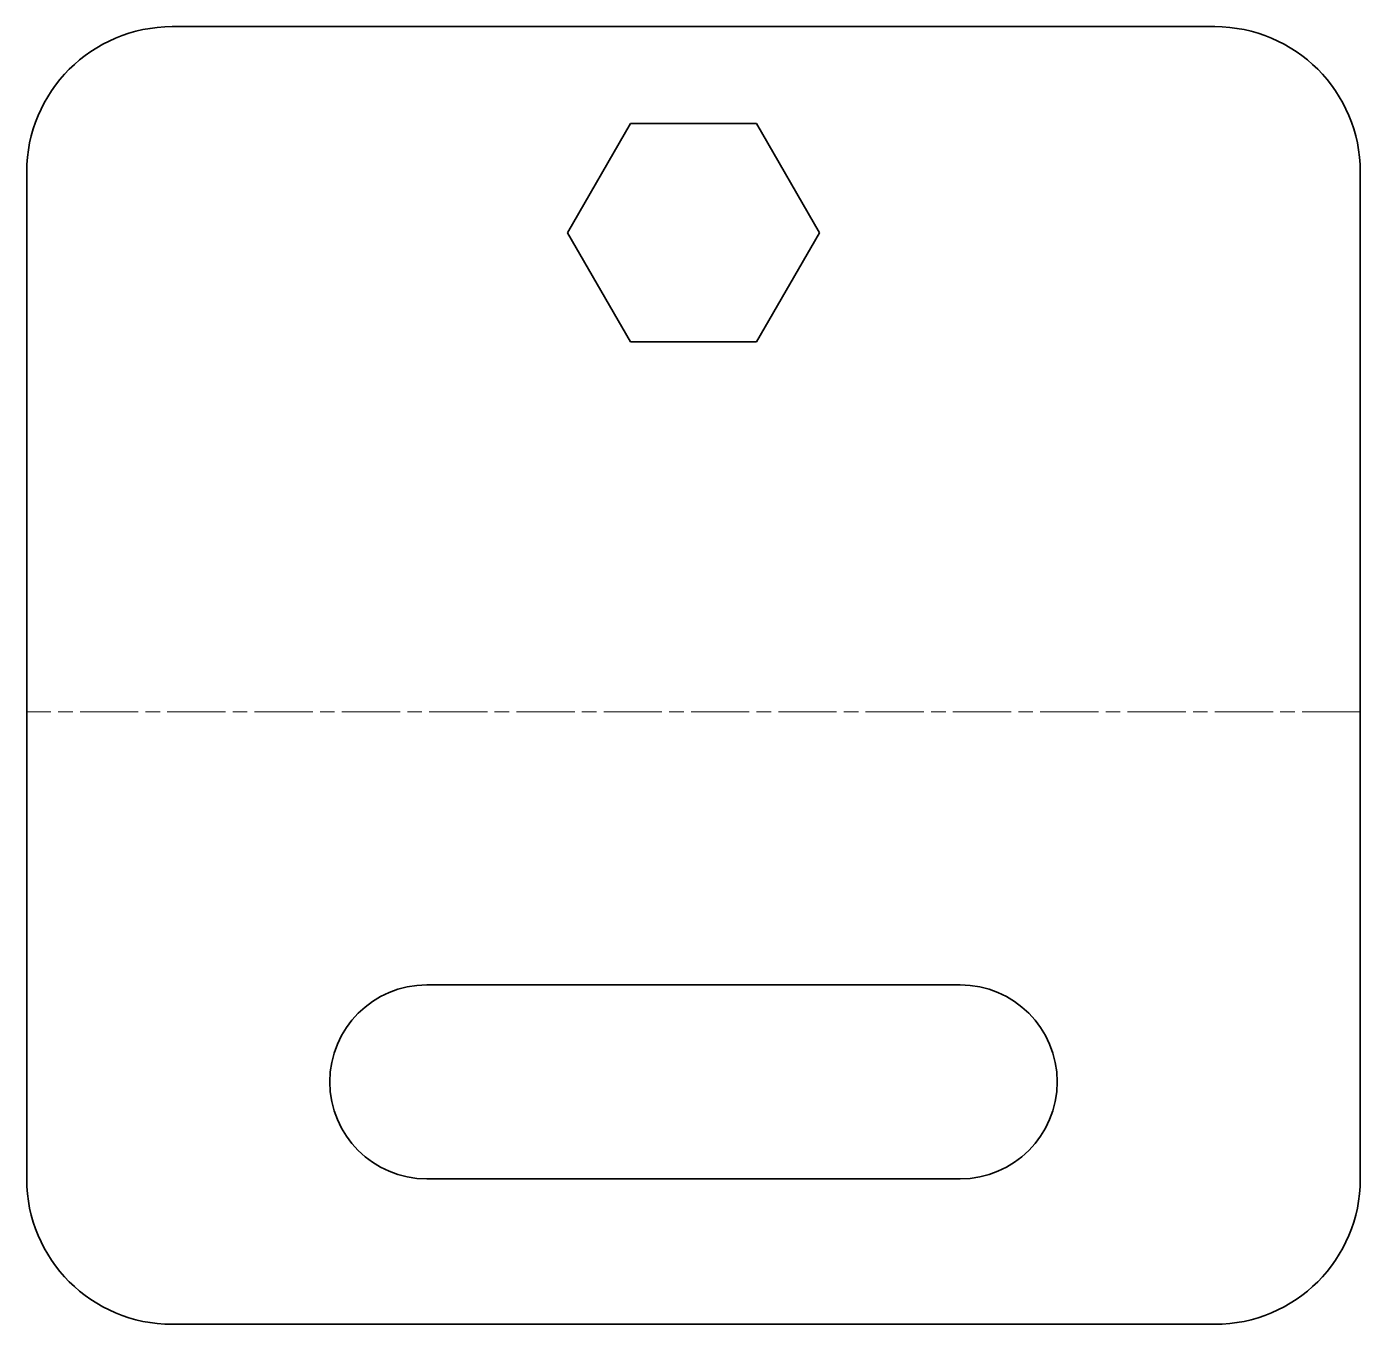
# Model space of a CAD drawing. Header units: inches. Extents: x 0 to 55, y 0 to 53.5.
import ezdxf

# ---------------------------------------------------------------- set-up
doc = ezdxf.new("R2010")
doc.units = ezdxf.units.IN
doc.header["$MEASUREMENT"] = 0
doc.linetypes.add('Chain', pattern=[13.68, 9.12, -1.14, 2.28, -1.14])
doc.layers.add('SIMUMAK Bend Centerline (ISO)', color=7, linetype='Chain', lineweight=9)
doc.layers.add('SIMUMAK Visible (ISO)', color=7, linetype='Continuous', lineweight=35)

# ---------------------------------------------------------------- blocks, each defined once
blk = doc.blocks.new('BRZ-CON-04-ESTU01_Sheet_BRZ-CON-04-ESTU01 (desplegada)')
at = {"layer": 'SIMUMAK Bend Centerline (ISO)', "ltscale": 0.263158}
blk.add_line((27.5, -1.5), (-27.5, -1.5), dxfattribs=at)
at = {"layer": 'SIMUMAK Visible (ISO)'}
for p, q in [((-21.5, 26.762), (21.5, 26.762)), ((-5.196, 18.262), (-2.598, 22.762)), ((-2.598, 22.762), (2.598, 22.762)), ((2.598, 22.762), (5.196, 18.262)), ((-27.5, 20.762), (-27.5, -20.762)), ((27.5, -20.762), (27.5, 20.762)), ((-2.598, 13.762), (-5.196, 18.262)), ((5.196, 18.262), (2.598, 13.762)), ((2.598, 13.762), (-2.598, 13.762)), ((-11, -12.762), (11, -12.762)), ((11, -20.762), (-11, -20.762)), ((-21.5, -26.762), (21.5, -26.762))]:
    blk.add_line(p, q, dxfattribs=at)
at = {"layer": 'SIMUMAK Visible (ISO)', "extrusion": (0, 0, -1)}
for centre, start, end in [((21.5, 20.762), 0, 90), ((-21.5, 20.762), 90, 180), ((21.5, -20.762), 270, 360), ((-21.5, -20.762), 180, 270)]:
    blk.add_arc(centre, 6, start, end, dxfattribs=at)
at = {"layer": 'SIMUMAK Visible (ISO)'}
for centre, start, end in [((-11, -16.762), 90, 270), ((11, -16.762), 270, 90)]:
    blk.add_arc(centre, 4, start, end, dxfattribs=at)

msp = doc.modelspace()

# ---------------------------------------------------------------- block references
msp.add_blockref('BRZ-CON-04-ESTU01_Sheet_BRZ-CON-04-ESTU01 (desplegada)', (27.5, 26.762))

doc.saveas('drawing.dxf')
